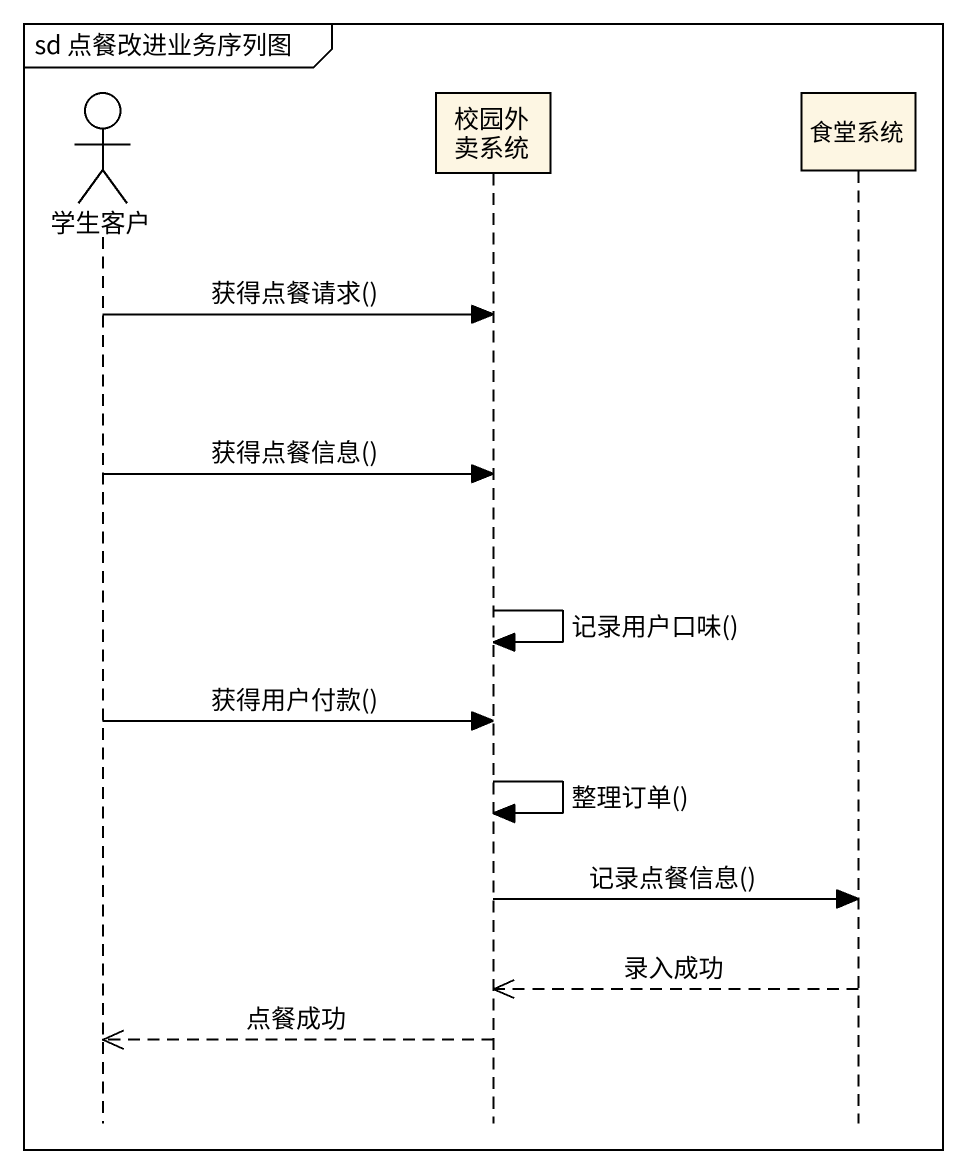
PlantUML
@startuml
mainframe sd 点餐改进业务序列图
hide footbox
actor 学生客户
participant 校园外卖系统
participant 食堂系统

学生客户 -> 校园外卖系统 : 获得点餐请求()
学生客户 -> 校园外卖系统 : 获得点餐信息()
校园外卖系统 -> 校园外卖系统 : 记录用户口味()
学生客户 -> 校园外卖系统 : 获得用户付款()
校园外卖系统 -> 校园外卖系统 : 整理订单()
校园外卖系统 -> 食堂系统 : 记录点餐信息()
食堂系统 -->> 校园外卖系统 : 录入成功
校园外卖系统 -->> 学生客户 : 点餐成功
@enduml
